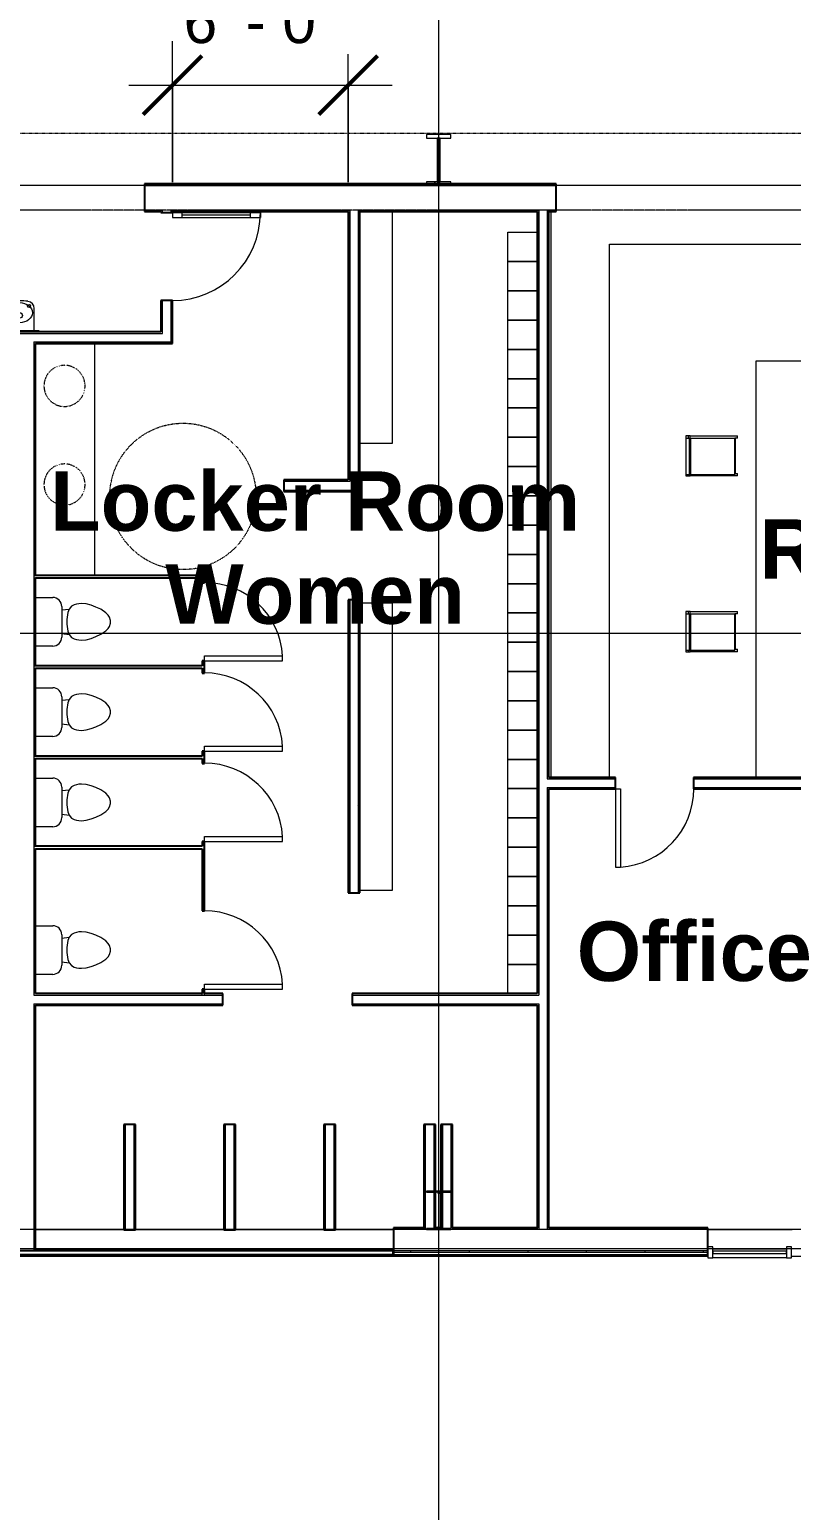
# Model space of a CAD drawing. Header units: inches. Extents: x 21341 to 27231, y -23509 to -20035.
# Drawn here: x 25524 to 25836, y -22902 to -22296 of the extents above; entities that cross this region are included whole.
import ezdxf

# ---------------------------------------------------------------- set-up
doc = ezdxf.new("R2010")
doc.units = ezdxf.units.IN
doc.header["$MEASUREMENT"] = 0
for name, pattern in [('Dash 1_16_', [0.125, 0.0625, -0.0625]), ('Dash dot dot', [0.8125, 0.25, -0.1875, 0, -0.1875, 0, -0.1875]), ('Grid Line 1_2_', [0.875, 0.5, -0.125, 0.125, -0.125])]:
    doc.linetypes.add(name, pattern=pattern)
for name, color, linetype, lineweight in [('A-ANNO-DIMS', 211, 'Continuous', 9), ('A-ANNO-DIMS-192', 211, 'Continuous', 9), ('A-DOOR', 31, 'Continuous', 9), ('A-DOOR-GLAZ', 31, 'Continuous', 15), ('A-FLOR-CLRS', 90, 'Dash 1_16_', 9), ('A-GLAZ-CURT', 52, 'Continuous', 9), ('A-GLAZ-CWMG', 51, 'Continuous', 9), ('A-WALL', 113, 'Continuous', 9), ('A-WALL-PATT', 111, 'Continuous', 25), ('C-BLDG-PADS', 91, 'Continuous', 9), ('C-TOPO', 7, 'Continuous', 9), ('I-FURN', 30, 'Continuous', 9), ('I-WALL', 2, 'Continuous', 9), ('L-SITE-WALL', 31, 'Continuous', 9), ('M-AREA-IDEN', 171, 'Continuous', 9), ('P-SANR-FIXT', 6, 'Continuous', 9), ('Q-CASE', 31, 'Continuous', 9), ('S-BEAM', 12, 'Continuous', 9), ('S-COLS', 52, 'Continuous', 9), ('S-GRID', 1, 'Continuous', 9)]:
    doc.layers.add(name, color=color, linetype=linetype, lineweight=lineweight)
doc.styles.add('Arial_1', font='arial.ttf', dxfattribs={"height": 17.703593})
doc.styles.add('Arial_B_1', font='arialbd.ttf', dxfattribs={"height": 24.354149})
doc.dimstyles.new('Linear_-_3_32__Arial_1', dxfattribs={"dimscale": 12, "dimtxt": 18, "dimasz": 2, "dimexe": 1.5, "dimexo": 1, "dimgap": 1, "dimtad": 1, "dimdec": 4, "dimrnd": 0.0625, "dimzin": 1, "dimdsep": 46, "dimlunit": 4, "dimtxsty": 'Arial_1', "dimblk1": 'OBLIQUE', "dimblk2": 'OBLIQUE', "dimsah": 1, "dimcen": 0.09, "dimdle": 1.5, "dimazin": 0, "dimtfac": 1, "dimtdec": 4, "dimtix": 1, "dimtmove": 0, "dimatfit": 3, "dimfxl": 1, "dimtvp": 1, "dimtfill": 1, "dimfrac": 2, "dimtolj": 1, "dimtzin": 0, "dimarcsym": 2})
pattern_1 = [(0, (0, 0), (61.44, 15.36), [2.534, -43.546, 2.534, -43.546, -245.76]), (0, (0, 0), (61.44, 15.36), [-92.16, 2.534, -89.626, 2.534, -43.546, -107.52]), (0, (0, 0), (61.44, 15.36), [-230.4, 2.534, -28.186, 2.534, -74.266]), (120, (23.04, 7.68), (-44.02215, 45.528601), [2.534, -43.546, 2.534, -43.546, -245.76]), (120, (23.04, 7.68), (-44.02215, 45.528601), [-92.16, 2.534, -89.626, 2.534, -43.546, -107.52]), (120, (23.04, 7.68), (-44.02215, 45.528601), [-230.4, 2.534, -28.186, 2.534, -74.266]), (240, (30.72, 38.4), (-17.41785, -60.888601), [2.534, -43.546, 2.534, -43.546, -245.76]), (240, (30.72, 38.4), (-17.41785, -60.888601), [-92.16, 2.534, -89.626, 2.534, -43.546, -107.52]), (240, (30.72, 38.4), (-17.41785, -60.888601), [-230.4, 2.534, -28.186, 2.534, -74.266])]
pattern_2 = [(225, (25691.39, -22360.053), (19.00703, -19.00703), []), (225, (25691.39, -22388.853), (19.00703, -19.00703), [])]

# ---------------------------------------------------------------- blocks, each defined once
blk = doc.blocks.new('W-Wide Flange-Column - B2_C-1007347-First Floor Plan')
at = {"layer": 'S-COLS'}
h = blk.add_hatch(dxfattribs=at)
h.set_pattern_fill('FP_9', color=256, style=0, pattern_type=2)
h.set_pattern_definition([(225, (25691.39, -22779.428), (19.00703, -19.00703), []), (225, (25691.39, -22808.228), (19.00703, -19.00703), [])])
h.paths.add_polyline_path([(5, 7.87), (-5, 7.87), (-5, 7.44), (-0.84, 7.44), (-0.35, 7.24), (-0.14, 6.75), (-0.14, -6.75), (-0.35, -7.24), (-0.84, -7.44), (-5, -7.44), (-5, -7.87), (5, -7.87), (5, -7.44), (0.84, -7.44), (0.35, -7.24), (0.14, -6.75), (0.14, 6.75), (0.35, 7.24), (0.84, 7.44), (5, 7.44)], flags=0)
at = {"layer": 'S-COLS', "lineweight": 15}
for p, q in [((5, 7.87), (-5, 7.87)), ((-5, 7.87), (-5, 7.44)), ((-5, 7.44), (-0.84, 7.44)), ((-0.14, 6.75), (-0.14, -6.75)), ((0.14, -6.75), (0.14, 6.75)), ((0.84, 7.44), (5, 7.44)), ((5, 7.44), (5, 7.87)), ((-0.84, -7.44), (-5, -7.44)), ((-5, -7.44), (-5, -7.87)), ((-5, -7.87), (5, -7.87)), ((5, -7.44), (0.84, -7.44)), ((5, -7.87), (5, -7.44))]:
    blk.add_line(p, q, dxfattribs=at)
for centre, start, end in [((-0.84, 6.75), 0, 90), ((0.84, 6.75), 90, 180), ((-0.84, -6.75), 270, 0), ((0.84, -6.75), 180, 270)]:
    blk.add_arc(centre, 0.691, start, end, dxfattribs=at)
blk = doc.blocks.new('Casework 1 - Casework 1-456223-First Floor Plan')
at = {"layer": 'Q-CASE'}
for p, q in [((25834.39, -22347.55), (25728.52, -22347.55)), ((25834.39, -22371.55), (25834.39, -22347.55)), ((25726.39, -22358.18), (25726.39, -22590.04)), ((25750.39, -22590.04), (25750.39, -22371.55)), ((25750.39, -22371.55), (25834.39, -22371.55)), ((25834.39, -22419.55), (25810.39, -22419.55)), ((25810.39, -22419.55), (25810.39, -22590.04)), ((25834.39, -22590.04), (25834.39, -22419.55))]:
    blk.add_line(p, q, dxfattribs=at)
blk = doc.blocks.new('Bar_Stool_6722_1_ - Bar_Stool_6722_1_-477960-First Floor Plan')
at = {"layer": 'I-FURN'}
for p, q in [((0, 19.21), (0, 21.13)), ((1, 21.13), (0, 21.13)), ((0, 17.72), (0, 19.21)), ((1, 21.13), (1, 20.14)), ((1, 20.14), (15.5, 20.14)), ((1, 20.14), (1, 19.99)), ((16, 20), (1, 20)), ((1, 19.89), (1, 19.99)), ((1, 17.63), (1, 19.89)), ((15.5, 20.14), (15.5, 21.13)), ((16.5, 21.13), (15.5, 21.13)), ((15.5, 19.98), (15.5, 20.14)), ((16, 19.99), (16, 19.89)), ((16, 19.89), (16, 17.63)), ((16.5, 21.13), (16.5, 19.21)), ((16.5, 19.21), (16.5, 17.72)), ((0, 1.78), (0, 17.72)), ((1, 2.03), (1, 17.63)), ((16, 17.63), (16, 2.03)), ((16.5, 17.72), (16.5, 1.78)), ((1, 1.78), (0, 1.78)), ((0, 1.78), (0, 0.98)), ((1, 0.98), (0, 0.98)), ((0, 0.98), (0, 0)), ((0, 0), (1, 0)), ((1, 1.91), (1, 2.03)), ((16, 2.03), (1, 2.03)), ((1, 1.24), (1, 1.91)), ((16, 1.91), (1, 1.91)), ((1, 0), (1, 1.24)), ((1, 1.24), (16, 1.24)), ((16, 2.03), (16, 1.91)), ((16, 1.91), (16, 1.24)), ((16.5, 1.78), (16, 1.78)), ((16, 1.24), (16, 0)), ((16.5, 0.98), (16, 0.98)), ((16, 0), (16.5, 0)), ((16.5, 0.98), (16.5, 1.78)), ((16.5, 0), (16.5, 0.98)), ((1, 0), (16, 0))]:
    blk.add_line(p, q, dxfattribs=at)
blk = doc.blocks.new('Single-Flush - 32_ x 84_-489871-First Floor Plan')
at = {"layer": 'A-DOOR', "lineweight": 13}
for p, q in [((14, 2.37), (14, 34.38)), ((16, 34.38), (14, 34.38)), ((16, 2.37), (16, 34.38)), ((16, 2.37), (14, 2.37))]:
    blk.add_line(p, q, dxfattribs=at)
at = {"layer": 'A-DOOR'}
blk.add_arc((16, 2.37), 32.07, 93.57587, 180, dxfattribs=at)
blk = doc.blocks.new('Girt_C - 8_D-1056688-First Floor Plan')
at = {"layer": 'S-BEAM'}
for p, q in [((25562.27, -22787.3), (25526.02, -22787.3)), ((25603.27, -22787.3), (25567.02, -22787.3)), ((25644.27, -22787.3), (25608.02, -22787.3)), ((25672.89, -22787.3), (25649.02, -22787.3)), ((25836.27, -22787.3), (25801.77, -22787.3)), ((25526.02, -22795.3), (25672.89, -22795.3)), ((25803.77, -22795.3), (25834.02, -22795.3))]:
    blk.add_line(p, q, dxfattribs=at)
blk = doc.blocks.new('System Panel - Glazed-827476-First Floor Plan')
at = {"layer": 'A-GLAZ-CURT'}
for p, q in [((15.125, 1.25), (-15.125, 1.25)), ((-15.125, 1.25), (-15.125, 0.25)), ((-15.125, 0.25), (-15.125, 1.25)), ((15.125, 1.25), (-15.125, 1.25)), ((-15.125, 0.25), (15.125, 0.25)), ((-15.125, 0.25), (15.125, 0.25)), ((15.125, 0.25), (15.125, 1.25)), ((15.125, 1.25), (15.125, 0.25))]:
    blk.add_line(p, q, dxfattribs=at)
blk = doc.blocks.new('Rectangular Mullion - Rectangular Mullion 1-789464-First Floor Plan')
at = {"layer": 'A-GLAZ-CWMG'}
blk.add_line((25110.27, -22798.93), (25080.02, -22798.93), dxfattribs=at)
blk = doc.blocks.new('Rectangular Mullion - Rectangular Mullion 1-827457-First Floor Plan')
at = {"layer": 'A-GLAZ-CWMG', "lineweight": 13}
for p, q in [((-2, 1.5), (0, 1.5)), ((-2, -3), (-2, 1.5)), ((0, 1.5), (0, -3)), ((0, -3), (-2, -3))]:
    blk.add_line(p, q, dxfattribs=at)
blk = doc.blocks.new('Rectangular Mullion - Rectangular Mullion 1-827460-First Floor Plan')
at = {"layer": 'A-GLAZ-CWMG', "lineweight": 13}
for p, q in [((0, 1.5), (-2, 1.5)), ((-2, 1.5), (-2, -3)), ((0, -3), (0, 1.5)), ((-2, -3), (0, -3))]:
    blk.add_line(p, q, dxfattribs=at)
blk = doc.blocks.new('columns and girder2 - one-1065233-First Floor Plan')
at = {"layer": 'S-BEAM'}
h = blk.add_hatch(dxfattribs=at)
h.set_pattern_fill('FP_21', color=256, style=0, pattern_type=2)
h.set_pattern_definition(pattern_2)
h.paths.add_polyline_path([(0, -1.25), (-5, -1.25), (-5, -2), (5, -2), (5, -1.25)], flags=0)
h.paths.add_polyline_path([(-5, -20), (-5, -21.5), (5, -21.5), (5, -20)], flags=0)
h.paths.add_polyline_path([(-5, -1204.75), (-5, -1206.25), (5, -1206.25), (5, -1204.75)], flags=0)
h.paths.add_polyline_path([(5, -1224.25), (-5, -1224.25), (-5, -1225), (5, -1225)], flags=0)
h = blk.add_hatch(dxfattribs=at)
h.set_pattern_fill('FP_21', color=256, style=0, pattern_type=2)
h.set_pattern_definition(pattern_2)
h.paths.add_polyline_path([(0.62, -2), (-0.63, -2), (-0.63, -20), (0.62, -20)], flags=0)
h.paths.add_polyline_path([(-0.63, -1206.25), (-0.63, -1224.25), (0.62, -1224.25), (0.62, -1206.25)], flags=0)
at = {"layer": 'S-BEAM', "lineweight": 15}
for p, q in [((-5, -1.25), (-5, -2)), ((-5, -2), (5, -2)), ((0.62, -2), (-0.63, -2)), ((-0.63, -2), (-0.63, -20)), ((0.62, -20), (0.62, -2)), ((5, -2), (5, -1.25)), ((5, -20), (-5, -20)), ((-5, -20), (-5, -21.5)), ((-5, -21.5), (5, -21.5)), ((-0.63, -20), (0.62, -20)), ((5, -21.5), (5, -20))]:
    blk.add_line(p, q, dxfattribs=at)
blk = doc.blocks.new('Locker-Double Stacked - 12_ x 12_-484265-First Floor Plan')
at = {"layer": 'I-FURN'}
for p, q in [((-6, -6), (-6, 6)), ((-6, 6), (6, 6)), ((6, 6), (6, -6)), ((6, -6), (-6, -6))]:
    blk.add_line(p, q, dxfattribs=at)
blk = doc.blocks.new('Furniture 5 - Furniture 1-1033021-First Floor Plan')
at = {"layer": 'I-FURN'}
for p, q in [((25656.99, -22499.47), (25643.61, -22499.47)), ((25656.99, -22617.08), (25656.99, -22499.47)), ((25643.61, -22617.08), (25656.99, -22617.08))]:
    blk.add_line(p, q, dxfattribs=at)
blk = doc.blocks.new('Toilet-Domestic-3D - Toilet-Domestic-3D-V43-First Floor Plan')
at = {"layer": 'P-SANR-FIXT'}
for p, q in [((-9.98, 11.75), (-9.98, 18.85)), ((9.98, 18.85), (9.98, 11.75)), ((6.25, 8.02), (-6.25, 8.02)), ((-4.86, 8.02), (-5.21, 5)), ((4.86, 8.02), (5.21, 5)), ((-7.41, 1), (-7.5, 0)), ((-7.5, 0), (-7.33, -1.99)), ((-7.24, 2), (-7.41, 1)), ((-6.97, 3), (-7.24, 2)), ((-6.4, 4), (-6.97, 3)), ((-5.21, 5), (-6.4, 4)), ((-3.84, 5.5), (-5.21, 5)), ((-1, 6), (-3.84, 5.5)), ((1, 6), (-1, 6)), ((3.84, 5.5), (1, 6)), ((5.21, 5), (3.84, 5.5)), ((6.4, 4), (5.21, 5)), ((6.97, 3), (6.4, 4)), ((7.24, 2), (6.97, 3)), ((7.41, 1), (7.24, 2)), ((7.33, -1.99), (7.5, 0)), ((7.5, 0), (7.41, 1)), ((-7.33, -1.99), (-6.79, -4)), ((-6.79, -4), (-6.06, -6)), ((-6.06, -6), (-5.13, -8)), ((5.13, -8), (6.06, -6)), ((6.06, -6), (6.79, -4)), ((6.79, -4), (7.33, -1.99)), ((-5.13, -8), (-3.74, -10)), ((-3.74, -10), (-2.74, -11)), ((-2.74, -11), (-1.87, -11.5)), ((-1.87, -11.5), (-0.5, -12)), ((-0.5, -12), (0.5, -12)), ((0.5, -12), (1.87, -11.5)), ((1.87, -11.5), (2.74, -11)), ((2.74, -11), (3.74, -10)), ((3.74, -10), (5.13, -8))]:
    blk.add_line(p, q, dxfattribs=at)
for centre, start, end in [((-6.25, 11.75), 180, 270), ((6.25, 11.75), 270, 360)]:
    blk.add_arc(centre, 3.73, start, end, dxfattribs=at)
blk = doc.blocks.new('Single-Flush - 32_ x 84_-486214-First Floor Plan')
at = {"layer": 'A-DOOR', "lineweight": 13}
for p, q in [((14, 0.5), (14, 32.5)), ((16, 32.5), (14, 32.5)), ((16, 0.5), (16, 32.5)), ((16, 0.5), (14, 0.5))]:
    blk.add_line(p, q, dxfattribs=at)
at = {"layer": 'A-DOOR'}
blk.add_arc((16, 0.5), 32.07, 93.57587, 180, dxfattribs=at)
blk = doc.blocks.new('Furniture 6 - Furniture 1-1033049-First Floor Plan')
at = {"layer": 'I-FURN'}
for p, q in [((25656.99, -22591.05), (25656.99, -22496.18)), ((25643.61, -22591.05), (25656.99, -22591.05))]:
    blk.add_line(p, q, dxfattribs=at)
blk = doc.blocks.new('Vanity Counter Top w 2 Round Sink Holes - 72_-782048-First Floor Plan')
at = {"layer": 'Q-CASE', "lineweight": 13}
for p, q in [((-52.26, -0.75), (42.79, -0.75)), ((-52.26, -25), (42.78, -25))]:
    blk.add_line(p, q, dxfattribs=at)
at = {"layer": 'Q-CASE', "linetype": 'Dash dot dot'}
for centre, start, end in [((-15.01, -12.57), 360, 180), ((25.41, -12.57), 360, 180), ((-15.01, -12.57), 180, 0), ((25.41, -12.57), 180, 0)]:
    blk.add_arc(centre, 8.43, start, end, dxfattribs=at)
blk = doc.blocks.new('Drinking_Fountain-Haws_Corporation-Wall_Mounted_1119 - 1119-477162-First Floor Plan')
at = {"layer": 'P-SANR-FIXT'}
for p, q in [((13.07, 19.5), (13.07, 4.7)), ((25.07, 4.7), (25.07, 19.5)), ((29.07, 13.75), (29.07, 4.7)), ((41.07, 4.7), (41.07, 13.75)), ((43.07, 4.7), (11.07, 4.7)), ((11.07, 4.7), (11.07, 4.2)), ((43.07, 4.2), (43.07, 4.7))]:
    blk.add_line(p, q, dxfattribs=at)
for centre, radius in [((22.94, 20.55), 0.625), ((19.07, 16.69), 1.13), ((38.94, 14.82), 0.625), ((35.07, 10.94), 1.13)]:
    blk.add_circle(centre, radius, dxfattribs=at)
for centre, radius, start, end in [((16.07, 19.5), 3, 97.57756, 180), ((19.07, -3.05), 25.75, 82.42244, 97.57756), ((22.07, 19.5), 3, 360, 82.42244), ((32.07, 13.75), 3, 97.57756, 180), ((35.07, -8.8), 25.75, 82.42244, 97.57756), ((38.07, 13.75), 3, 360, 82.42244)]:
    blk.add_arc(centre, radius, start, end, dxfattribs=at)
for centre, ratio in [((19.07, 17.82), 0.786373), ((35.07, 12.07), 0.786365)]:
    blk.add_ellipse(centre, major_axis=(-5.25, 0), ratio=ratio, dxfattribs=at)
blk = doc.blocks.new('Single-Glass 1 - 36_ x 84_-735914-First Floor Plan')
at = {"layer": 'A-DOOR', "lineweight": 13}
for p, q in [((16, -2.375), (16, -6.375)), ((18, -2.375), (16, -2.375)), ((18, -2.375), (18, -6.375)), ((16, -6.375), (18, -6.375)), ((16, -34.375), (16, -38.375)), ((16, -34.375), (18, -34.375)), ((18, -34.375), (18, -38.375)), ((18, -38.375), (16, -38.375))]:
    blk.add_line(p, q, dxfattribs=at)
at = {"layer": 'A-DOOR'}
for p, q in [((16, -6.375), (16, -34.375)), ((18, -6.375), (18, -34.375))]:
    blk.add_line(p, q, dxfattribs=at)
blk.add_arc((18, -2.375), 36, 180, 270, dxfattribs=at)
at = {"layer": 'A-DOOR-GLAZ'}
blk.add_line((17, -34.375), (17, -6.375), dxfattribs=at)
blk = doc.blocks.new('DIMBLOCK13-First Floor Plan')
at = {"layer": 'A-ANNO-DIMS-192', "transparency": 16777216}
for p, q in [((25582.27, -22358.18), (25582.27, -22300.43)), ((25654.27, -22358.18), (25654.27, -22300.43)), ((25564.27, -22318.43), (25672.27, -22318.43)), ((25582.27, -22318.43), (25582.27, -22358.18)), ((25654.27, -22318.43), (25654.27, -22358.18))]:
    blk.add_line(p, q, dxfattribs=at)
at = {"layer": 'A-ANNO-DIMS-192', "lineweight": 50, "transparency": 16777216}
for p, q in [((25582.27, -22318.43), (25594.27, -22306.43)), ((25654.27, -22318.43), (25666.27, -22306.43)), ((25582.27, -22318.43), (25570.27, -22330.43)), ((25654.27, -22318.43), (25642.27, -22330.43))]:
    blk.add_line(p, q, dxfattribs=at)
at = {"layer": 'A-ANNO-DIMS-192', "color": 0, "transparency": 16777216, "insert": (25586.83, -22283.46), "char_height": 17.704, "width": 75.4338, "attachment_point": 1, "line_spacing_factor": 0.938532, "style": 'Arial_1', "bg_fill": 3, "box_fill_scale": 1.25, "bg_fill_color": 0, "bg_fill_transparency": 0}
blk.add_mtext('6\' - 0"', dxfattribs=at)
blk = doc.blocks.new('_Oblique')
at = {"color": 0, "linetype": 'ByBlock', "lineweight": -2}
blk.add_line((-0.5, -0.5), (0.5, 0.5), dxfattribs=at)

msp = doc.modelspace()

# ---------------------------------------------------------------- hatches: boundary and pattern name
at = {"layer": 'A-WALL-PATT', "lineweight": 9}
h = msp.add_hatch(dxfattribs=at)
h.set_pattern_fill('FP_13', color=256, style=0, pattern_type=2)
h.set_pattern_definition(pattern_1)
h.paths.add_polyline_path([(25739.51523, -22370.17781), (25739.51523, -22369.55281), (25736.51523, -22369.55281), (25736.51523, -22370.17781)], flags=0)
h.paths.add_polyline_path([(25731.76523, -22370.17781), (25731.76523, -22369.55281), (25659.01523, -22369.55281), (25659.01523, -22370.17781), (25672.68621, -22370.17781)], flags=0)
h.paths.add_polyline_path([(25654.26523, -22370.17781), (25654.26523, -22369.55281), (25582.26523, -22369.55281), (25582.26523, -22370.17781), (25603.56771, -22370.17781)], flags=0)
h.paths.add_polyline_path([(25570.76523, -22370.17781), (25577.51523, -22370.17781), (25577.51523, -22369.55281), (25570.76523, -22369.55281)], flags=0)
h.paths.add_polyline_path([(25474.26523, -22370.17781), (25474.26523, -22369.55281), (25445.05161, -22369.55281), (25445.05161, -22370.17781)], flags=0)
h.paths.add_polyline_path([(25440.30161, -22370.17781), (25440.30161, -22369.55281), (25380.51523, -22369.55281), (25380.51523, -22370.17781), (25396.21221, -22370.17781)], flags=0)
h.paths.add_polyline_path([(25375.76523, -22370.17781), (25375.76523, -22369.55281), (25305.26523, -22369.55281), (25305.26523, -22370.17781)], flags=0)
h.paths.add_polyline_path([(25300.51523, -22370.17781), (25300.51523, -22369.55281), (25169.51523, -22369.55281), (25169.51523, -22370.17781), (25257.97521, -22370.17781)], flags=0)
h.paths.add_polyline_path([(25110.01523, -22370.17781), (25110.89023, -22370.17781), (25110.89023, -22369.55281), (25110.01523, -22369.55281)], flags=0)
h.paths.add_polyline_path([(25105.26523, -22370.17781), (25105.26523, -22369.55281), (24979.51523, -22369.55281), (24979.51523, -22370.17781), (24981.50121, -22370.17781)], flags=0)
h.paths.add_polyline_path([(24974.76523, -22370.17781), (24974.76523, -22369.55281), (24937.89023, -22369.55281), (24937.89023, -22370.17781)], flags=0)
h.paths.add_polyline_path([(24865.89023, -22370.17781), (24865.89023, -22369.55281), (24631.51523, -22369.55281), (24631.51523, -22370.17781), (24705.02721, -22370.17781)], flags=0)
h = msp.add_hatch(dxfattribs=at)
h.set_pattern_fill('FP_13', color=256, style=0, pattern_type=2)
h.set_pattern_definition(pattern_1)
h.paths.add_polyline_path([(25578.14023, -22419.50594), (25578.14023, -22406.63094), (25577.51523, -22406.63094), (25577.51523, -22419.50594)], flags=0)
h.paths.add_polyline_path([(25577.51523, -22370.63094), (25578.14023, -22370.63094), (25578.14023, -22369.55281), (25577.51523, -22369.55281), (25577.51523, -22370.17781)], flags=0)
h = msp.add_hatch(dxfattribs=at)
h.set_pattern_fill('FP_13', color=256, style=0, pattern_type=2)
h.set_pattern_definition(pattern_1)
h.paths.add_polyline_path([(25658.39023, -22484.92781), (25659.01523, -22484.92781), (25659.01523, -22369.55281), (25658.39023, -22369.55281), (25658.39023, -22484.30281)], flags=0)
h = msp.add_hatch(dxfattribs=at)
h.set_pattern_fill('FP_13', color=256, style=0, pattern_type=2)
h.set_pattern_definition(pattern_1)
h.paths.add_polyline_path([(25526.01523, -22796.01541), (25526.01523, -22694.80281), (25525.39023, -22694.80281), (25525.39023, -22796.01541)], flags=0)
h.paths.add_polyline_path([(25525.39023, -22691.30281), (25526.01523, -22691.30281), (25526.01523, -22631.30281), (25525.39023, -22631.30281), (25525.39023, -22685.39263)], flags=0)
h.paths.add_polyline_path([(25525.39023, -22630.30281), (25526.01523, -22630.30281), (25526.01523, -22594.30281), (25525.39023, -22594.30281), (25525.39023, -22607.92513)], flags=0)
h.paths.add_polyline_path([(25526.01523, -22593.30281), (25526.01523, -22557.30281), (25525.39023, -22557.30281), (25525.39023, -22593.30281)], flags=0)
h.paths.add_polyline_path([(25525.39023, -22556.30281), (25526.01523, -22556.30281), (25526.01523, -22520.30281), (25525.39023, -22520.30281), (25525.39023, -22549.8245)], flags=0)
h.paths.add_polyline_path([(25526.01523, -22519.30281), (25526.01523, -22424.25594), (25525.39023, -22424.25594), (25525.39023, -22519.30281)], flags=0)
h = msp.add_hatch(dxfattribs=at)
h.set_pattern_fill('FP_13', color=256, style=0, pattern_type=2)
h.set_pattern_definition(pattern_1)
h.paths.add_polyline_path([(25654.26523, -22480.80281), (25654.26523, -22480.17781), (25627.89023, -22480.17781), (25627.89023, -22480.80281)], flags=0)
h = msp.add_hatch(dxfattribs=at)
h.set_pattern_fill('FP_13', color=256, style=0, pattern_type=2)
h.set_pattern_definition(pattern_1)
h.paths.add_polyline_path([(25654.89023, -22649.30281), (25654.89023, -22529.30281), (25654.26523, -22529.30281), (25654.26523, -22649.30281)], flags=0)
h = msp.add_hatch(dxfattribs=at)
h.set_pattern_fill('FP_13', color=256, style=0, pattern_type=2)
h.set_pattern_definition(pattern_1)
h.paths.add_polyline_path([(25659.01523, -22649.30281), (25659.01523, -22529.30281), (25658.39023, -22529.30281), (25658.39023, -22649.30281)], flags=0)
h = msp.add_hatch(dxfattribs=at)
h.set_pattern_fill('FP_13', color=256, style=0, pattern_type=2)
h.set_pattern_definition(pattern_1)
h.paths.add_polyline_path([(25858.89023, -22606.78719), (25858.89023, -22606.16219), (25795.89023, -22606.16219), (25795.89023, -22606.78719), (25858.26523, -22606.78719)], flags=0)
h.paths.add_polyline_path([(25763.89023, -22606.78719), (25763.89023, -22606.16219), (25736.51523, -22606.16219), (25736.51523, -22606.78719)], flags=0)
h = msp.add_hatch(dxfattribs=at)
h.set_pattern_fill('FP_15', color=256, style=0, pattern_type=2)
h.set_pattern_definition([(0, (0, 0), (0, 24), []), (90, (0, 0), (-24, 1e-15), [])])
h.paths.add_polyline_path([(25672.89023, -22796.80281), (25801.76523, -22796.80281), (25801.76523, -22796.05281), (25672.89023, -22796.05281)], flags=0)

# ---------------------------------------------------------------- linework, layer by layer
at = {"layer": 'A-FLOR-CLRS'}
msp.add_line((24603.39023, -22338.05281), (25975.39023, -22338.05281), dxfattribs=at)
msp.add_circle((25586.51489, -22486.92036), 30, dxfattribs=at)
at = {"layer": 'A-WALL'}
for p, q in [((25570.76523, -22359.55281), (25739.51523, -22359.55281)), ((25570.76523, -22369.55281), (25578.14023, -22369.55281)), ((25577.51523, -22370.17781), (25577.51523, -22369.55281)), ((25578.14023, -22370.63094), (25578.14023, -22369.55281)), ((25581.64023, -22369.55281), (25654.89023, -22369.55281)), ((25581.64023, -22370.63094), (25581.64023, -22369.55281)), ((25582.26523, -22370.17781), (25582.26523, -22369.55281)), ((25654.26523, -22370.17781), (25654.26523, -22369.55281)), ((25654.89023, -22369.55281), (25654.89023, -22480.80281)), ((25658.39023, -22369.55281), (25659.01523, -22369.55281)), ((25658.39023, -22369.55281), (25658.39023, -22484.30281)), ((25659.01523, -22369.55281), (25732.39023, -22369.55281)), ((25659.01523, -22370.17781), (25659.01523, -22369.55281)), ((25731.76523, -22370.17781), (25731.76523, -22369.55281)), ((25732.39023, -22369.55281), (25732.39023, -22691.30281)), ((25735.89023, -22369.55281), (25739.51523, -22369.55281)), ((25735.89023, -22369.55281), (25735.89023, -22602.66219)), ((25736.51523, -22370.17781), (25736.51523, -22369.55281)), ((25578.14023, -22420.13094), (25578.14023, -22406.63094)), ((25581.64023, -22423.63094), (25581.64023, -22406.63094)), ((25444.42661, -22420.13094), (25578.14023, -22420.13094)), ((25525.39023, -22423.63094), (25525.39023, -22691.30281)), ((25525.39023, -22423.63094), (25581.64023, -22423.63094)), ((25654.89023, -22480.80281), (25627.89023, -22480.80281)), ((25627.89023, -22484.30281), (25658.39023, -22484.30281)), ((25525.39023, -22519.30281), (25526.01523, -22519.30281)), ((25525.39023, -22520.30281), (25526.01523, -22520.30281)), ((25654.89023, -22529.30281), (25654.89023, -22649.30281)), ((25658.39023, -22529.30281), (25658.39023, -22649.30281)), ((25525.39023, -22556.30281), (25526.01523, -22556.30281)), ((25525.39023, -22557.30281), (25526.01523, -22557.30281)), ((25525.39023, -22593.30281), (25526.01523, -22593.30281)), ((25525.39023, -22594.30281), (25526.01523, -22594.30281)), ((25735.89023, -22602.66219), (25763.89023, -22602.66219)), ((25795.89023, -22602.66219), (25862.39023, -22602.66219)), ((25735.89023, -22606.16219), (25763.89023, -22606.16219)), ((25735.89023, -22606.16219), (25735.89023, -22787.30281)), ((25795.89023, -22606.16219), (25858.89023, -22606.16219)), ((25525.39023, -22630.30281), (25526.01523, -22630.30281)), ((25525.39023, -22631.30281), (25526.01523, -22631.30281)), ((25525.39023, -22691.30281), (25602.89023, -22691.30281)), ((25594.39023, -22691.30281), (25594.39023, -22690.67781)), ((25595.39023, -22691.30281), (25595.39023, -22690.67781)), ((25655.89023, -22691.30281), (25732.39023, -22691.30281)), ((25525.39023, -22694.80281), (25525.39023, -22796.01541)), ((25525.39023, -22694.80281), (25602.89023, -22694.80281)), ((25655.89023, -22694.80281), (25732.39023, -22694.80281)), ((25732.39023, -22694.80281), (25732.39023, -22787.30281)), ((25562.89023, -22744.30281), (25562.89023, -22787.41219)), ((25566.39023, -22744.30281), (25566.39023, -22787.41219)), ((25603.89023, -22744.30281), (25603.89023, -22787.41219)), ((25607.39023, -22744.30281), (25607.39023, -22787.41219)), ((25644.89023, -22744.30281), (25644.89023, -22787.41219)), ((25648.39023, -22744.30281), (25648.39023, -22787.41219)), ((25685.89023, -22744.30281), (25685.89023, -22787.30281)), ((25689.39023, -22744.30281), (25689.39023, -22771.55281)), ((25692.89023, -22744.30281), (25692.89023, -22771.55281)), ((25696.39023, -22744.30281), (25696.39023, -22771.55281)), ((25689.39023, -22771.9864), (25689.39023, -22786.86922)), ((25692.89023, -22771.9864), (25692.89023, -22786.86922)), ((25696.39023, -22771.9864), (25696.39023, -22786.86922)), ((25685.89023, -22787.30281), (25672.89023, -22787.30281)), ((25685.26523, -22786.67781), (25685.26523, -22787.30281)), ((25690.01523, -22786.67781), (25690.01523, -22786.86922)), ((25692.26523, -22786.67781), (25692.26523, -22786.87328)), ((25732.39023, -22787.30281), (25696.39023, -22787.30281)), ((25697.01523, -22786.67781), (25697.01523, -22787.30281)), ((25731.76523, -22786.67781), (25731.76523, -22787.30281)), ((25801.76523, -22787.30281), (25735.89023, -22787.30281)), ((25736.51523, -22786.67781), (25736.51523, -22787.30281)), ((25801.76523, -22795.30281), (25672.89023, -22795.30281)), ((25801.76523, -22796.05281), (25672.89023, -22796.05281)), ((25801.76523, -22796.80281), (25672.89023, -22796.80281)), ((25801.76523, -22797.67781), (25672.89023, -22797.67781))]:
    msp.add_line(p, q, dxfattribs=at)
at = {"layer": 'A-WALL', "lineweight": 25}
for p, q in [((25672.70273, -22796.01541), (25305.57773, -22796.01541)), ((25305.57773, -22797.59021), (25672.70273, -22797.59021)), ((25672.70273, -22797.59021), (25672.70273, -22796.01541))]:
    msp.add_line(p, q, dxfattribs=at)
at = {"layer": 'C-BLDG-PADS'}
for p, q in [((25112.26523, -22798.30281), (25801.76523, -22798.30281)), ((25836.01523, -22798.30281), (25981.01523, -22798.30281))]:
    msp.add_line(p, q, dxfattribs=at)
at = {"layer": 'C-TOPO'}
msp.add_line((25801.76523, -22798.30225), (25112.26523, -22798.30225), dxfattribs=at)
at = {"layer": 'I-WALL', "lineweight": 25}
for p, q in [((25577.51523, -22370.17781), (25577.51523, -22370.63094)), ((25577.51523, -22370.63094), (25582.26523, -22370.63094)), ((25582.26523, -22370.63094), (25582.26523, -22370.17781)), ((25654.26523, -22370.17781), (25654.26523, -22480.17781)), ((25659.01523, -22484.92781), (25659.01523, -22370.17781)), ((25731.76523, -22370.17781), (25731.76523, -22690.67781)), ((25736.51523, -22602.03719), (25736.51523, -22370.17781)), ((25577.51523, -22406.63094), (25577.51523, -22419.50594)), ((25582.26523, -22406.63094), (25577.51523, -22406.63094)), ((25582.26523, -22424.25594), (25582.26523, -22406.63094)), ((25577.51523, -22419.50594), (25445.05161, -22419.50594)), ((25526.01523, -22519.30281), (25526.01523, -22424.25594)), ((25526.01523, -22424.25594), (25582.26523, -22424.25594)), ((25654.26523, -22480.17781), (25627.89023, -22480.17781)), ((25627.89023, -22480.17781), (25627.89023, -22484.92781)), ((25627.89023, -22484.92781), (25659.01523, -22484.92781)), ((25595.39023, -22519.30281), (25526.01523, -22519.30281)), ((25526.01523, -22556.30281), (25526.01523, -22520.30281)), ((25526.01523, -22520.30281), (25594.39023, -22520.30281)), ((25594.39023, -22520.30281), (25594.39023, -22522.30281)), ((25594.39023, -22522.30281), (25595.39023, -22522.30281)), ((25595.39023, -22522.30281), (25595.39023, -22519.30281)), ((25659.01523, -22529.30281), (25654.26523, -22529.30281)), ((25654.26523, -22529.30281), (25654.26523, -22649.30281)), ((25659.01523, -22649.30281), (25659.01523, -22529.30281)), ((25595.39023, -22554.30281), (25594.39023, -22554.30281)), ((25594.39023, -22554.30281), (25594.39023, -22556.30281)), ((25595.39023, -22559.30281), (25595.39023, -22554.30281)), ((25594.39023, -22556.30281), (25526.01523, -22556.30281)), ((25526.01523, -22593.30281), (25526.01523, -22557.30281)), ((25526.01523, -22557.30281), (25594.39023, -22557.30281)), ((25594.39023, -22557.30281), (25594.39023, -22559.30281)), ((25594.39023, -22559.30281), (25595.39023, -22559.30281)), ((25595.39023, -22591.30281), (25594.39023, -22591.30281)), ((25594.39023, -22591.30281), (25594.39023, -22593.30281)), ((25595.39023, -22596.30281), (25595.39023, -22591.30281)), ((25594.39023, -22593.30281), (25526.01523, -22593.30281)), ((25526.01523, -22630.30281), (25526.01523, -22594.30281)), ((25526.01523, -22594.30281), (25594.39023, -22594.30281)), ((25594.39023, -22594.30281), (25594.39023, -22596.30281)), ((25594.39023, -22596.30281), (25595.39023, -22596.30281)), ((25763.89023, -22602.03719), (25736.51523, -22602.03719)), ((25763.89023, -22606.78719), (25763.89023, -22602.03719)), ((25863.01523, -22602.03719), (25795.89023, -22602.03719)), ((25795.89023, -22602.03719), (25795.89023, -22606.78719)), ((25736.51523, -22606.78719), (25763.89023, -22606.78719)), ((25736.51523, -22786.67781), (25736.51523, -22606.78719)), ((25795.89023, -22606.78719), (25858.26523, -22606.78719)), ((25594.39023, -22630.30281), (25526.01523, -22630.30281)), ((25526.01523, -22690.67781), (25526.01523, -22631.30281)), ((25526.01523, -22631.30281), (25594.39023, -22631.30281)), ((25595.39023, -22628.30281), (25594.39023, -22628.30281)), ((25594.39023, -22628.30281), (25594.39023, -22630.30281)), ((25594.39023, -22631.30281), (25594.39023, -22656.80281)), ((25595.39023, -22656.80281), (25595.39023, -22628.30281)), ((25654.26523, -22649.30281), (25659.01523, -22649.30281)), ((25594.39023, -22656.80281), (25595.39023, -22656.80281)), ((25594.39023, -22690.67781), (25526.01523, -22690.67781)), ((25595.39023, -22688.80281), (25594.39023, -22688.80281)), ((25594.39023, -22688.80281), (25594.39023, -22690.67781)), ((25595.39023, -22690.67781), (25595.39023, -22688.80281)), ((25602.89023, -22690.67781), (25595.39023, -22690.67781)), ((25602.89023, -22695.42781), (25602.89023, -22690.67781)), ((25731.76523, -22690.67781), (25655.89023, -22690.67781)), ((25655.89023, -22690.67781), (25655.89023, -22695.42781)), ((25526.01523, -22796.01541), (25526.01523, -22695.42781)), ((25526.01523, -22695.42781), (25602.89023, -22695.42781)), ((25655.89023, -22695.42781), (25731.76523, -22695.42781)), ((25731.76523, -22695.42781), (25731.76523, -22786.67781)), ((25567.01523, -22744.30281), (25562.26523, -22744.30281)), ((25562.26523, -22744.30281), (25562.26523, -22787.41219)), ((25567.01523, -22787.41219), (25567.01523, -22744.30281)), ((25608.01523, -22744.30281), (25603.26523, -22744.30281)), ((25603.26523, -22744.30281), (25603.26523, -22787.41219)), ((25608.01523, -22787.41219), (25608.01523, -22744.30281)), ((25649.01523, -22744.30281), (25644.26523, -22744.30281)), ((25644.26523, -22744.30281), (25644.26523, -22787.41219)), ((25649.01523, -22787.41219), (25649.01523, -22744.30281)), ((25690.01523, -22744.30281), (25685.26523, -22744.30281)), ((25685.26523, -22744.30281), (25685.26523, -22786.67781)), ((25690.01523, -22771.55281), (25690.01523, -22744.30281)), ((25697.01523, -22744.30281), (25692.26523, -22744.30281)), ((25692.26523, -22744.30281), (25692.26523, -22771.55281)), ((25697.01523, -22786.67781), (25697.01523, -22744.30281)), ((25690.01523, -22786.67781), (25690.01523, -22771.9864)), ((25692.26523, -22771.98234), (25692.26523, -22786.67781)), ((25562.26523, -22787.41219), (25567.01523, -22787.41219)), ((25603.26523, -22787.41219), (25608.01523, -22787.41219)), ((25644.26523, -22787.41219), (25649.01523, -22787.41219))]:
    msp.add_line(p, q, dxfattribs=at)
at = {"layer": 'L-SITE-WALL', "lineweight": 25}
for p, q in [((25739.51523, -22358.80281), (25570.76523, -22358.80281)), ((25570.76523, -22358.80281), (25570.76523, -22370.17781)), ((25739.51523, -22370.17781), (25739.51523, -22358.80281)), ((25570.76523, -22370.17781), (25577.51523, -22370.17781)), ((25582.26523, -22370.17781), (25654.26523, -22370.17781)), ((25659.01523, -22370.17781), (25731.76523, -22370.17781)), ((25736.51523, -22370.17781), (25739.51523, -22370.17781)), ((25685.26523, -22786.67781), (25672.89023, -22786.67781)), ((25672.89023, -22786.67781), (25672.89023, -22797.92781)), ((25691.01638, -22786.67781), (25690.01523, -22786.67781)), ((25692.26523, -22786.67781), (25691.76407, -22786.67781)), ((25731.76523, -22786.67781), (25697.01523, -22786.67781)), ((25801.76523, -22786.67781), (25736.51523, -22786.67781)), ((25801.76523, -22797.92781), (25801.76523, -22786.67781)), ((25672.89023, -22797.92781), (25801.76523, -22797.92781))]:
    msp.add_line(p, q, dxfattribs=at)
at = {"layer": 'S-BEAM'}
for p, q in [((25526.01523, -22787.30281), (25562.26523, -22787.30281)), ((25567.01523, -22787.30281), (25603.26523, -22787.30281)), ((25608.01523, -22787.30281), (25644.26523, -22787.30281)), ((25649.01523, -22787.30281), (25672.89023, -22787.30281)), ((25801.76523, -22787.30281), (25836.26523, -22787.30281))]:
    msp.add_line(p, q, dxfattribs=at)
at = {"layer": 'S-GRID', "linetype": 'Grid Line 1_2_'}
for p, q in [((25691.39023, -23095.79981), (25691.39023, -20550.05281)), ((25691.39023, -23413.24119), (25691.39023, -20902.42781)), ((26427.34156, -22543.05281), (21471.35909, -22543.05281)), ((26719.06441, -22543.05281), (21790.20666, -22543.05281)), ((26427.34156, -22787.30281), (21471.35909, -22787.30281)), ((26719.06441, -22787.30281), (21790.20666, -22787.30281)), ((26331.34156, -22795.30281), (21567.35909, -22795.30281)), ((26623.06441, -22795.30281), (21915.51852, -22795.30281))]:
    msp.add_line(p, q, dxfattribs=at)

# ---------------------------------------------------------------- block references
at = {"layer": 'A-DOOR'}
for name, p, rotation in [('Single-Glass 1 - 36_ x 84_-735914-First Floor Plan', (25579.89023, -22388.63094), 89.99999999999795), ('Single-Flush - 32_ x 84_-486214-First Floor Plan', (25594.89023, -22538.30281), 269.9999999999999), ('Single-Flush - 32_ x 84_-486214-First Floor Plan', (25594.89023, -22575.30281), 269.9999999999999), ('Single-Flush - 32_ x 84_-486214-First Floor Plan', (25594.89023, -22612.30281), 269.9999999999999), ('Single-Flush - 32_ x 84_-489871-First Floor Plan', (25779.89023, -22604.41219), 180), ('Single-Flush - 32_ x 84_-486214-First Floor Plan', (25594.89023, -22672.80281), 269.9999999999999)]:
    msp.add_blockref(name, p, dxfattribs=dict(at, rotation=rotation))
at = {"layer": 'A-GLAZ-CURT'}
msp.add_blockref('System Panel - Glazed-827476-First Floor Plan', (25818.89023, -22797.42781), dxfattribs=at)
at = {"layer": 'A-GLAZ-CWMG', "rotation": 180}
msp.add_blockref('Rectangular Mullion - Rectangular Mullion 1-827460-First Floor Plan', (25801.76523, -22797.42781), dxfattribs=at)
at = {"layer": 'A-GLAZ-CWMG', "extrusion": (0, 0, -1), "rotation": 180}
msp.add_blockref('Rectangular Mullion - Rectangular Mullion 1-827457-First Floor Plan', (-25836.01523, -22797.42781), dxfattribs=at)
at = {"layer": 'A-GLAZ-CWMG'}
msp.add_blockref('Rectangular Mullion - Rectangular Mullion 1-789464-First Floor Plan', (723.75, 0), dxfattribs=at)
at = {"layer": 'I-FURN'}
for name, p in [('Furniture 6 - Furniture 1-1033049-First Floor Plan', (15.40162, 126)), ('Furniture 5 - Furniture 1-1033021-First Floor Plan', (15.40162, -31.25))]:
    msp.add_blockref(name, p, dxfattribs=at)
for name, p, rotation in [('Locker-Double Stacked - 12_ x 12_-484265-First Floor Plan', (25725.76523, -22384.67781), 270), ('Locker-Double Stacked - 12_ x 12_-484265-First Floor Plan', (25725.76523, -22396.67781), 270), ('Locker-Double Stacked - 12_ x 12_-484265-First Floor Plan', (25725.76523, -22408.67781), 270), ('Locker-Double Stacked - 12_ x 12_-484265-First Floor Plan', (25725.76523, -22420.67781), 270), ('Locker-Double Stacked - 12_ x 12_-484265-First Floor Plan', (25725.76523, -22432.67781), 270), ('Locker-Double Stacked - 12_ x 12_-484265-First Floor Plan', (25725.76523, -22444.67781), 270), ('Locker-Double Stacked - 12_ x 12_-484265-First Floor Plan', (25725.76523, -22456.67781), 270), ('Locker-Double Stacked - 12_ x 12_-484265-First Floor Plan', (25725.76523, -22468.67781), 270), ('Bar_Stool_6722_1_ - Bar_Stool_6722_1_-477960-First Floor Plan', (25792.79184, -22462.05281), 270.0000000000007), ('Locker-Double Stacked - 12_ x 12_-484265-First Floor Plan', (25725.76523, -22480.67781), 270), ('Locker-Double Stacked - 12_ x 12_-484265-First Floor Plan', (25725.76523, -22492.67781), 270), ('Locker-Double Stacked - 12_ x 12_-484265-First Floor Plan', (25725.76523, -22504.67781), 270), ('Locker-Double Stacked - 12_ x 12_-484265-First Floor Plan', (25725.76523, -22516.67781), 270), ('Locker-Double Stacked - 12_ x 12_-484265-First Floor Plan', (25725.76523, -22528.67781), 270), ('Locker-Double Stacked - 12_ x 12_-484265-First Floor Plan', (25725.76523, -22540.67781), 270), ('Bar_Stool_6722_1_ - Bar_Stool_6722_1_-477960-First Floor Plan', (25792.79184, -22534.05281), 270.0000000000007), ('Locker-Double Stacked - 12_ x 12_-484265-First Floor Plan', (25725.76523, -22552.67781), 270), ('Locker-Double Stacked - 12_ x 12_-484265-First Floor Plan', (25725.76523, -22564.67781), 270), ('Locker-Double Stacked - 12_ x 12_-484265-First Floor Plan', (25725.76523, -22576.67781), 270), ('Locker-Double Stacked - 12_ x 12_-484265-First Floor Plan', (25725.76523, -22588.67781), 270), ('Locker-Double Stacked - 12_ x 12_-484265-First Floor Plan', (25725.76523, -22600.67781), 270), ('Locker-Double Stacked - 12_ x 12_-484265-First Floor Plan', (25725.76523, -22612.67781), 270), ('Locker-Double Stacked - 12_ x 12_-484265-First Floor Plan', (25725.76523, -22624.67781), 270), ('Locker-Double Stacked - 12_ x 12_-484265-First Floor Plan', (25725.76523, -22636.67781), 270), ('Locker-Double Stacked - 12_ x 12_-484265-First Floor Plan', (25725.76523, -22648.67781), 270), ('Locker-Double Stacked - 12_ x 12_-484265-First Floor Plan', (25725.76523, -22660.67781), 270), ('Locker-Double Stacked - 12_ x 12_-484265-First Floor Plan', (25725.76523, -22672.67781), 270), ('Locker-Double Stacked - 12_ x 12_-484265-First Floor Plan', (25725.76523, -22684.67781), 270)]:
    msp.add_blockref(name, p, dxfattribs=dict(at, rotation=rotation))
at = {"layer": 'P-SANR-FIXT'}
msp.add_blockref('Drinking_Fountain-Haws_Corporation-Wall_Mounted_1119 - 1119-477162-First Floor Plan', (25484.47125, -22423.70094), dxfattribs=at)
at = {"layer": 'P-SANR-FIXT', "rotation": 89.99999999999991}
for p in [(25544.86645, -22538.30281), (25544.86645, -22575.30281), (25544.86645, -22612.30281), (25544.86645, -22672.80281)]:
    msp.add_blockref('Toilet-Domestic-3D - Toilet-Domestic-3D-V43-First Floor Plan', p, dxfattribs=at)
at = {"layer": 'Q-CASE'}
msp.add_blockref('Casework 1 - Casework 1-456223-First Floor Plan', (11, -12), dxfattribs=at)
at = {"layer": 'Q-CASE', "rotation": 89.99999999999999}
msp.add_blockref('Vanity Counter Top w 2 Round Sink Holes - 72_-782048-First Floor Plan', (25525.39023, -22467.04052), dxfattribs=at)
at = {"layer": 'S-BEAM', "rotation": 180}
msp.add_blockref('columns and girder2 - one-1065233-First Floor Plan', (25691.39023, -22360.05281), dxfattribs=at)
at = {"layer": 'S-BEAM'}
msp.add_blockref('Girt_C - 8_D-1056688-First Floor Plan', (0, 0), dxfattribs=at)
at = {"layer": 'S-COLS', "rotation": 180}
msp.add_blockref('W-Wide Flange-Column - B2_C-1007347-First Floor Plan', (25691.39023, -22779.42781), dxfattribs=at)

# ---------------------------------------------------------------- texts
at = {"layer": 'M-AREA-IDEN', "attachment_point": 2, "line_spacing_factor": 0.938532, "style": 'Arial_B_1'}
for s, insert, char_height, width in [('Locker Room\\PWomen', (25640.70847, -22476.66663), 24.3541488, 252.288), ('Reception', (25905.08915, -22496.28567), 24.354149, 190.944), ('Office', (25796.19341, -22661.14328), 24.354149, 112.032)]:
    msp.add_mtext(s, dxfattribs=dict(at, insert=insert, char_height=char_height, width=width))

# ---------------------------------------------------------------- next in the draw order: dimensions: what is measured, and where the dimension line sits
at = {"layer": 'A-ANNO-DIMS'}
dim = msp.add_linear_dim(base=(25654.26523, -22318.42606), p1=(25582.26523, -22370.17781), p2=(25654.26523, -22370.17781), dimstyle='Linear_-_3_32__Arial_1', override={"dimpost": '<>', "dimfxl": 72}, dxfattribs=at)
dim.commit()
dim.dimension.update_dxf_attribs({"geometry": 'DIMBLOCK13-First Floor Plan', "text_midpoint": (25618.26523, -22297.38708)})

# ---------------------------------------------------------------- next in the draw order: linework, layer by layer
at = {"layer": 'S-GRID', "linetype": 'Grid Line 1_2_'}
for p, q in [((26719.06441, -22359.55281), (22653.5125, -22359.55281)), ((27097.46684, -22359.55281), (22737.5125, -22359.55281)), ((27001.46684, -22369.55281), (22737.5125, -22369.55281))]:
    msp.add_line(p, q, dxfattribs=at)

doc.saveas('drawing.dxf')
